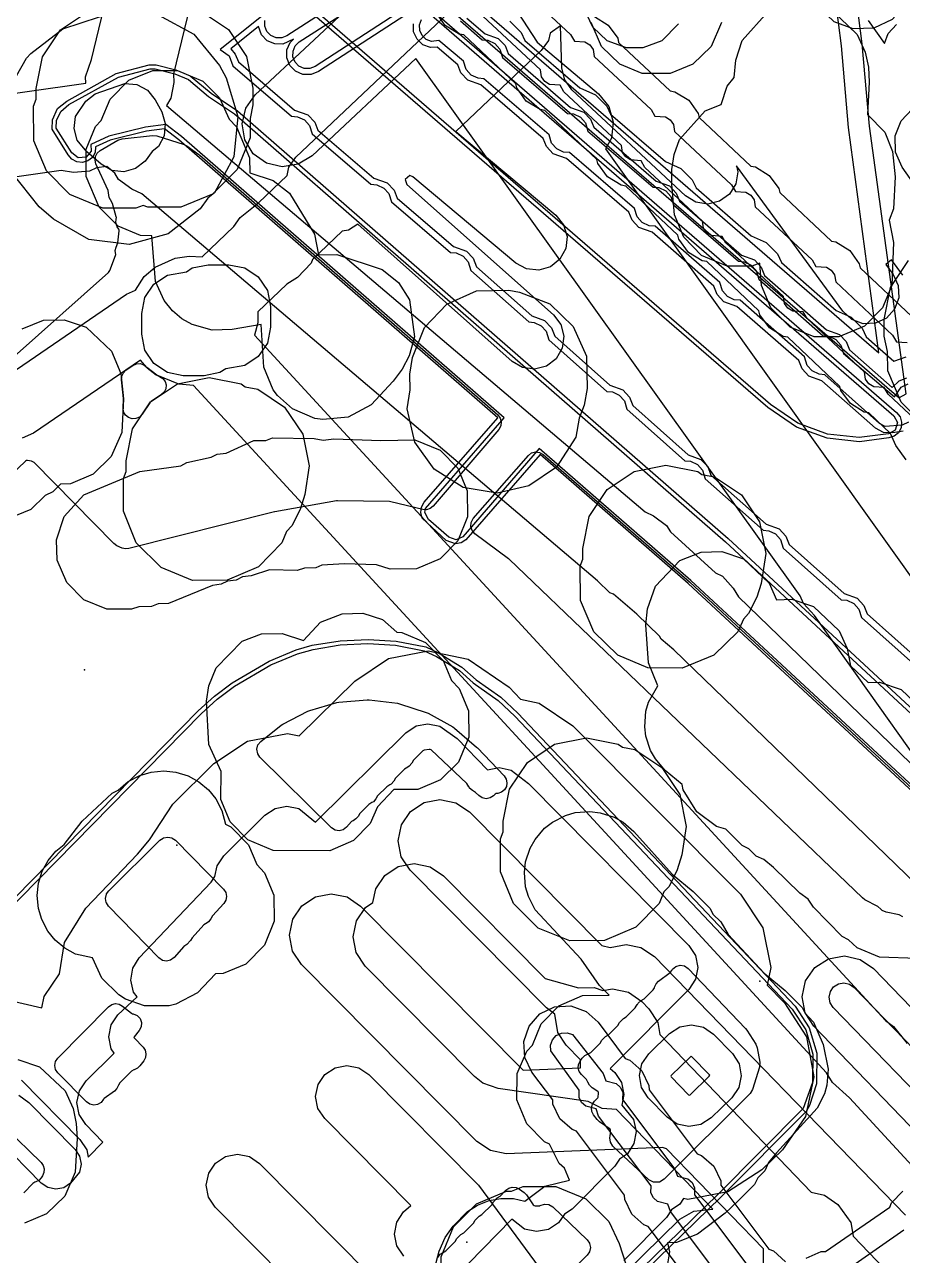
# Model space of a CAD drawing. Header units: metres. Extents: x -2677 to -840, y 169 to 1487.
# Drawn here: x -2611 to -2568.8, y 553.7 to 612.9 of the extents above; entities that cross this region are included whole.
import ezdxf

# ---------------------------------------------------------------- set-up
doc = ezdxf.new("R2010")
doc.units = ezdxf.units.M
for name, color, linetype in [('AI_GREENING_ALLOWED_ZONE', 4, 'Continuous'), ('AI_GREENING_EXCLUSIONS', 1, 'Continuous'), ('AI_GREENING_LAWN', 82, 'Continuous'), ('AI_GREENING_REJECTED', 6, 'Continuous')]:
    doc.layers.add(name, color=color, linetype=linetype)

msp = doc.modelspace()

# ---------------------------------------------------------------- linework, layer by layer
at = {"layer": 'AI_GREENING_ALLOWED_ZONE'}
msp.add_lwpolyline([(-2605.327, 594.135), (-2605.457, 594.003), (-2605.626, 593.927), (-2605.811, 593.918), (-2605.987, 593.977), (-2606.129, 594.096), (-2606.218, 594.258), (-2606.242, 594.442), (-2606.218, 594.86), (-2606.219, 594.901), (-2606.317, 595.797), (-2606.304, 595.975), (-2606.229, 596.138), (-2606.102, 596.264), (-2605.771, 596.49), (-2605.604, 596.564), (-2605.422, 596.572), (-2605.249, 596.515), (-2605.134, 596.421), (-2605.131, 596.424), (-2605.076, 596.371), (-2604.652, 596.041), (-2604.593, 596.007), (-2604.483, 595.962), (-2604.331, 595.865), (-2604.223, 595.72), (-2604.174, 595.547), (-2604.189, 595.368), (-2604.267, 595.205), (-2604.397, 595.081), (-2604.888, 594.758), (-2604.957, 594.689), (-2605.327, 594.135)], close=True, dxfattribs=at)
at = {"layer": 'AI_GREENING_EXCLUSIONS'}
for points in [[(-2601.436, 622.184), (-2601.255, 621.884), (-2569.167, 594.068), (-2568.997, 593.735), (-2569.105, 593.377), (-2569.433, 593.195), (-2570.844, 593.018), (-2572.358, 593.184), (-2573.787, 593.709), (-2575.107, 594.609), (-2602.001, 617.902), (-2602.943, 618.868), (-2603.716, 619.964), (-2604.307, 621.167), (-2604.686, 622.38), (-2604.93, 624.556), (-2604.864, 625.494), (-2603.157, 626.845), (-2602.776, 626.939), (-2602.589, 626.868), (-2600.388, 623.673), (-2600.452, 623.301), (-2601.392, 622.505), (-2601.436, 622.184)], [(-2568.264, 614.745), (-2568.605, 613.828), (-2569.252, 613.129), (-2570.134, 612.72), (-2571.12, 612.681), (-2572.037, 613.022), (-2572.736, 613.669), (-2573.145, 614.551), (-2573.184, 615.537), (-2572.843, 616.454), (-2572.196, 617.153), (-2571.314, 617.562), (-2570.328, 617.601), (-2569.411, 617.26), (-2568.712, 616.613), (-2568.303, 615.731), (-2568.264, 614.745)], [(-2605.956, 602.307), (-2607.891, 602.553), (-2609.585, 603.52), (-2610.281, 604.124), (-2611.579, 605.755), (-2612.093, 607.637), (-2611.847, 609.572), (-2610.88, 611.266), (-2610.683, 611.493), (-2609.141, 612.688), (-2606.499, 613.542), (-2604.558, 613.347), (-2602.839, 612.424), (-2601.604, 610.914), (-2601.29, 610.324), (-2600.727, 608.456), (-2600.922, 606.515), (-2601.845, 604.796), (-2602.172, 604.528), (-2602.532, 604.017), (-2604.074, 602.821), (-2605.956, 602.307)], [(-2601.964, 598.182), (-2602.927, 598.453), (-2603.414, 598.731), (-2603.866, 599.11), (-2604.269, 599.608), (-2604.68, 600.52), (-2604.861, 602.719), (-2605.401, 602.733), (-2606.484, 603.187), (-2607.391, 604.093), (-2608.02, 605.572), (-2608.02, 606.899), (-2607.567, 607.983), (-2607.295, 608.274), (-2606.866, 609.299), (-2605.96, 610.205), (-2604.807, 610.672), (-2603.619, 610.672), (-2602.409, 610.166), (-2601.598, 609.356), (-2601.143, 608.33), (-2600.793, 607.961), (-2600.163, 606.482), (-2600.149, 605.754), (-2599.024, 605.386), (-2598.245, 604.767), (-2597.04, 602.797), (-2596.843, 601.806), (-2595.962, 601.829), (-2593.773, 601.095), (-2592.994, 600.477), (-2592.46, 599.637), (-2592.223, 597.858), (-2592.478, 596.955), (-2592.821, 596.304), (-2593.252, 595.729), (-2594.304, 594.596), (-2595.413, 594.005), (-2596.632, 593.883), (-2597.012, 593.942), (-2598.095, 594.395), (-2598.816, 595.044), (-2599.017, 595.317), (-2599.47, 596.4), (-2599.608, 598.453), (-2600.994, 598.216), (-2601.964, 598.182)], [(-2606.782, 605.872), (-2607.291, 606.162), (-2607.986, 606.767), (-2608.447, 607.318), (-2608.601, 607.883), (-2608.528, 608.463), (-2608.041, 609.198), (-2607.578, 609.557), (-2606.162, 610.058), (-2605.58, 610), (-2605.064, 609.723), (-2604.694, 609.27), (-2604.38, 608.68), (-2604.211, 608.119), (-2604.269, 607.537), (-2604.546, 607.021), (-2604.838, 606.783), (-2605.174, 606.311), (-2605.637, 605.953), (-2606.202, 605.799), (-2606.782, 605.872)], [(-2600.386, 596.48), (-2601.302, 596.328), (-2601.583, 596.14), (-2602.348, 595.988), (-2603.348, 595.988), (-2604.113, 596.14), (-2604.762, 596.574), (-2605.196, 597.223), (-2605.348, 597.988), (-2605.348, 598.988), (-2605.196, 599.753), (-2604.762, 600.402), (-2604.113, 600.836), (-2603.197, 600.988), (-2602.916, 601.176), (-2602.151, 601.328), (-2601.151, 601.328), (-2600.386, 601.176), (-2599.737, 600.742), (-2599.303, 600.093), (-2599.151, 599.328), (-2599.151, 598.328), (-2599.303, 597.563), (-2599.737, 596.914), (-2600.386, 596.48)], [(-2585.714, 599.443), (-2584.587, 598.364), (-2583.958, 596.935), (-2583.925, 595.375), (-2584.065, 594.581), (-2584.308, 593.954), (-2584.469, 593.044), (-2585.398, 591.598), (-2586.719, 590.69), (-2588.247, 590.346), (-2589.886, 590.619), (-2591.277, 591.494), (-2592.208, 592.8), (-2592.584, 594.397), (-2592.439, 595.307), (-2592.455, 596.071), (-2592.316, 596.861), (-2591.75, 598.315), (-2590.671, 599.442), (-2589.242, 600.071), (-2587.682, 600.105), (-2587.169, 600.009), (-2585.714, 599.443)], [(-2600.57, 595.598), (-2600.371, 595.464), (-2599.768, 595.345), (-2598.471, 594.477), (-2597.603, 593.18), (-2597.299, 591.649), (-2597.506, 590.278), (-2597.732, 589.553), (-2598.125, 588.763), (-2598.374, 588.496), (-2598.603, 587.947), (-2599.726, 586.803), (-2601.235, 586.156), (-2602.896, 586.14), (-2604.418, 586.76), (-2605.605, 587.947), (-2606.225, 589.469), (-2606.225, 591.053), (-2606.101, 591.389), (-2606.101, 591.902), (-2605.797, 593.433), (-2604.929, 594.73), (-2603.632, 595.598), (-2602.101, 595.902), (-2600.57, 595.598)], [(-2602.013, 592.071), (-2601.719, 592.219), (-2601.291, 592.274), (-2599.948, 592.868), (-2599.381, 592.881), (-2599.056, 592.996), (-2597.045, 592.971), (-2596.612, 592.889), (-2596.113, 592.963), (-2593.85, 592.877), (-2592.203, 592.914), (-2590.996, 592.41), (-2590.148, 591.544), (-2589.695, 590.46), (-2589.681, 589.205), (-2590.148, 588.053), (-2590.996, 587.187), (-2592.135, 586.696), (-2593.391, 586.683), (-2594.061, 586.896), (-2595.598, 586.947), (-2596.688, 586.874), (-2596.977, 586.753), (-2597.521, 586.739), (-2597.868, 586.615), (-2599.196, 586.65), (-2600.087, 586.367), (-2600.503, 586.313), (-2600.809, 586.164), (-2601.225, 586.11), (-2601.531, 585.961), (-2601.947, 585.906), (-2604.055, 585.038), (-2604.556, 585.019), (-2604.878, 584.884), (-2605.488, 584.87), (-2605.836, 584.755), (-2607.024, 584.755), (-2608.123, 585.211), (-2608.954, 586.043), (-2609.408, 587.126), (-2609.448, 588.098), (-2609.081, 589.223), (-2608.123, 590.26), (-2605.437, 591.381), (-2603.457, 591.664), (-2603.171, 591.81), (-2602.013, 592.071)], [(-2577.801, 591.129), (-2576.504, 590.261), (-2575.636, 588.964), (-2575.332, 587.433), (-2575.553, 585.992), (-2575.765, 585.337), (-2576.158, 584.547), (-2576.407, 584.28), (-2576.679, 583.667), (-2577.823, 582.544), (-2579.345, 581.924), (-2581.006, 581.94), (-2582.451, 582.544), (-2583.595, 583.667), (-2584.242, 585.176), (-2584.258, 586.837), (-2584.134, 587.173), (-2584.134, 587.686), (-2583.83, 589.217), (-2582.962, 590.514), (-2581.665, 591.382), (-2580.134, 591.686), (-2578.603, 591.382), (-2578.404, 591.248), (-2577.801, 591.129)], [(-2599.58, 583.571), (-2598.586, 583.598), (-2597.568, 583.262), (-2596.739, 584.136), (-2595.709, 584.543), (-2594.715, 584.57), (-2593.766, 584.27), (-2593.074, 583.658), (-2592.833, 583.644), (-2591.692, 583.153), (-2590.843, 582.285), (-2590.446, 581.335), (-2590.076, 580.947), (-2589.623, 579.864), (-2589.609, 578.606), (-2590.115, 577.395), (-2590.982, 576.547), (-2592.066, 576.093), (-2593.215, 576.079), (-2593.999, 575.251), (-2594.351, 574.445), (-2595.161, 573.635), (-2596.302, 573.143), (-2599.027, 573.151), (-2600.238, 573.657), (-2601.087, 574.524), (-2601.54, 575.608), (-2601.532, 576.954), (-2602.111, 578.251), (-2602.226, 580.34), (-2602.11, 581.067), (-2601.771, 581.942), (-2600.511, 583.221), (-2599.58, 583.571)], [(-2582.427, 578.26), (-2582.228, 578.126), (-2581.625, 578.007), (-2580.328, 577.139), (-2579.46, 575.842), (-2579.156, 574.311), (-2579.363, 572.94), (-2579.589, 572.215), (-2579.982, 571.425), (-2580.231, 571.158), (-2580.46, 570.609), (-2581.583, 569.465), (-2583.092, 568.818), (-2584.753, 568.802), (-2586.275, 569.422), (-2587.462, 570.609), (-2588.082, 572.131), (-2588.082, 573.715), (-2587.958, 574.051), (-2587.958, 574.564), (-2587.654, 576.095), (-2586.786, 577.392), (-2585.489, 578.26), (-2583.958, 578.564), (-2582.427, 578.26)], [(-2605.438, 576.761), (-2604.898, 576.922), (-2604.278, 576.981), (-2603.71, 576.922), (-2603.115, 576.739), (-2602.599, 576.457), (-2602.135, 576.071), (-2601.78, 575.634), (-2601.485, 575.079), (-2601.323, 574.418), (-2601.053, 574.291), (-2600.204, 573.423), (-2599.807, 572.473), (-2599.437, 572.085), (-2598.984, 571.002), (-2598.97, 569.744), (-2599.437, 568.591), (-2600.343, 567.685), (-2601.427, 567.231), (-2601.802, 567.217), (-2602.655, 566.304), (-2603.699, 565.765), (-2604.028, 565.685), (-2605.216, 565.685), (-2606.119, 566.001), (-2606.447, 566.2), (-2607.258, 567.01), (-2607.713, 567.983), (-2608.528, 568.168), (-2609.041, 568.448), (-2609.504, 568.832), (-2609.86, 569.271), (-2610.154, 569.824), (-2610.313, 570.354), (-2610.375, 570.992), (-2610.313, 571.573), (-2610.131, 572.158), (-2609.852, 572.669), (-2609.472, 573.125), (-2609.08, 573.44), (-2608.217, 574.569), (-2606.771, 575.911), (-2606.478, 576.048), (-2605.997, 576.466), (-2605.438, 576.761)], [(-2578.323, 564.645), (-2577.841, 564.313), (-2576.935, 563.382), (-2576.617, 562.89), (-2576.51, 562.315), (-2576.633, 561.742), (-2576.964, 561.26), (-2577.959, 560.293), (-2578.45, 559.975), (-2579.025, 559.869), (-2579.598, 559.991), (-2580.08, 560.323), (-2580.986, 561.255), (-2581.305, 561.746), (-2581.411, 562.321), (-2581.289, 562.894), (-2580.957, 563.376), (-2579.962, 564.343), (-2579.471, 564.661), (-2578.896, 564.767), (-2578.323, 564.645)], [(-2587.559, 556.757), (-2586.991, 556.993), (-2585.43, 556.994), (-2583.988, 556.398), (-2582.883, 555.296), (-2582.382, 554.245), (-2582.037, 553.209), (-2582.001, 551.977), (-2581.907, 551.494), (-2582.203, 549.919), (-2583.096, 548.542), (-2584.468, 547.605), (-2586.078, 547.273), (-2587.653, 547.569), (-2589.03, 548.462), (-2589.967, 549.834), (-2590.052, 550.182), (-2590.337, 550.608), (-2590.936, 552.05), (-2590.938, 553.61), (-2590.342, 555.053), (-2589.24, 556.158), (-2587.798, 556.756), (-2587.559, 556.757)]]:
    msp.add_lwpolyline(points, close=True, dxfattribs=at)
for points in [[(-2630.73, 606.841), (-2608.037, 610.069), (-2608.052, 610.369), (-2607.764, 611.199), (-2604.181, 626.004)], [(-2630.73, 606.841), (-2608.037, 610.069), (-2608.052, 610.369), (-2607.764, 611.199), (-2604.181, 626.004)], [(-2600.18, 625.533), (-2603.812, 610.523), (-2603.805, 610.106), (-2603.946, 609.338), (-2604.155, 608.986), (-2581.138, 589.436), (-2580.735, 589.248), (-2580.106, 588.786), (-2579.917, 588.474), (-2577.744, 586.51), (-2577.416, 586.355), (-2576.893, 585.777), (-2576.643, 585.359), (-2553.766, 563.228)], [(-2600.18, 625.533), (-2603.812, 610.523), (-2603.805, 610.106), (-2603.946, 609.338), (-2604.155, 608.986), (-2581.138, 589.436), (-2580.735, 589.248), (-2580.106, 588.786), (-2579.917, 588.474), (-2577.744, 586.51), (-2577.416, 586.355), (-2576.893, 585.777), (-2576.643, 585.359), (-2553.766, 563.228)], [(-2599.007, 622.319), (-2569.888, 597.1), (-2571.345, 607.941), (-2571.682, 611.857), (-2572.114, 615.238)], [(-2601.115, 622.028), (-2569.036, 594.22), (-2568.872, 594.009), (-2568.797, 593.753), (-2568.825, 593.487), (-2568.95, 593.251), (-2569.154, 593.079), (-2569.408, 592.996), (-2570.819, 592.819), (-2572.382, 592.986), (-2573.858, 593.522), (-2575.238, 594.457), (-2602.143, 617.762)], [(-2599.905, 621.773), (-2568.918, 594.936), (-2568.901, 594.943), (-2568.583, 595.121), (-2570.345, 608.002), (-2570.686, 611.962), (-2571.121, 615.351)], [(-2596.458, 615.793), (-2601.571, 611.688), (-2601.146, 611.38), (-2600.967, 610.905), (-2598.135, 608.474), (-2597.851, 608.454), (-2597.519, 608.295), (-2597.276, 608.027), (-2597.151, 607.631), (-2594.318, 605.2), (-2594.035, 605.18), (-2593.702, 605.021), (-2593.46, 604.752), (-2593.334, 604.357), (-2590.498, 601.92), (-2590.223, 601.9), (-2589.891, 601.741), (-2589.648, 601.472), (-2589.523, 601.061), (-2586.732, 598.579), (-2586.465, 598.559), (-2586.133, 598.4), (-2585.89, 598.131), (-2585.765, 597.72), (-2582.973, 595.238), (-2582.707, 595.219), (-2582.374, 595.059), (-2582.132, 594.791), (-2582.006, 594.38), (-2579.215, 591.898), (-2578.948, 591.878), (-2578.616, 591.719), (-2578.373, 591.45), (-2578.248, 591.039), (-2575.457, 588.557), (-2575.19, 588.537), (-2574.858, 588.378), (-2574.615, 588.109), (-2574.489, 587.698), (-2571.698, 585.216), (-2571.431, 585.197), (-2571.099, 585.037), (-2570.856, 584.769), (-2570.731, 584.357), (-2567.94, 581.876)], [(-2593.963, 615.193), (-2598.358, 612.342), (-2598.612, 612.241), (-2598.885, 612.245), (-2599.136, 612.353), (-2599.326, 612.548), (-2599.427, 612.802), (-2599.423, 613.075)], [(-2588.627, 615.598), (-2586.326, 612.033), (-2583.371, 609.556), (-2582.882, 608.947), (-2582.664, 608.198), (-2582.748, 607.422), (-2583.034, 606.901), (-2559.346, 573.692), (-2559.196, 573.8), (-2558.437, 573.98), (-2557.667, 573.856), (-2557.002, 573.447), (-2551.271, 568.123), (-2550.882, 567.625), (-2548.797, 563.852), (-2545.789, 566.67), (-2545.175, 567.063), (-2544.356, 567.209), (-2543.644, 567.053), (-2543.094, 566.68), (-2535.086, 574.766), (-2534.967, 575.376), (-2534.537, 576.027)], [(-2612.247, 595.701), (-2606.073, 599.917), (-2605.645, 600.11), (-2605.22, 600.758), (-2604.695, 601.209), (-2603.743, 601.645), (-2603.06, 601.749), (-2602.445, 601.708), (-2600.917, 603.169), (-2600.618, 603.598), (-2599.73, 604.312), (-2598.355, 605.63), (-2598.265, 606.027), (-2597.927, 606.505), (-2589.153, 614.833)], [(-2587.458, 614.967), (-2584.719, 612.41), (-2584.536, 612.091), (-2584.028, 612.055), (-2583.796, 611.911), (-2583.636, 611.689), (-2583.585, 611.352), (-2580.846, 608.794), (-2580.663, 608.475), (-2580.155, 608.439), (-2579.923, 608.296), (-2579.763, 608.074), (-2579.712, 607.737), (-2576.973, 605.179), (-2576.79, 604.86), (-2576.282, 604.824), (-2576.05, 604.68), (-2575.89, 604.458), (-2575.84, 604.121), (-2573.1, 601.564), (-2572.917, 601.244), (-2572.409, 601.209), (-2572.177, 601.065), (-2572.017, 600.843), (-2571.967, 600.506), (-2569.227, 597.948), (-2569.044, 597.629), (-2568.536, 597.593)], [(-2557.758, 563.028), (-2572.994, 584.455), (-2573.522, 585.042), (-2573.683, 585.401), (-2592.155, 611.251), (-2597.155, 606.575), (-2597.818, 606.164), (-2598.588, 606.037), (-2599.348, 606.215), (-2599.982, 606.67), (-2600.393, 607.333), (-2600.52, 608.103), (-2600.342, 608.863), (-2599.887, 609.497), (-2594.657, 614.388)], [(-2592.803, 613.598), (-2597.003, 610.874), (-2597.257, 610.773), (-2597.53, 610.776), (-2597.781, 610.884), (-2597.971, 611.08), (-2598.072, 611.334), (-2598.068, 611.607), (-2597.96, 611.858), (-2597.765, 612.048), (-2593.914, 614.546)], [(-2602.474, 613.52), (-2601.176, 612.653), (-2600.309, 611.355), (-2600.005, 609.825), (-2600.005, 609.019), (-2600.136, 608.36), (-2600.136, 607.435), (-2600.756, 605.913), (-2601.943, 604.726), (-2603.465, 604.106), (-2605.048, 604.106), (-2605.269, 604.181), (-2605.632, 604.046), (-2607.216, 604.046), (-2608.802, 604.709), (-2609.925, 605.853), (-2610.529, 607.298), (-2610.545, 608.959), (-2610.421, 609.295), (-2610.421, 609.808), (-2610.117, 611.339), (-2609.249, 612.636), (-2607.952, 613.504)], [(-2568.583, 591.938), (-2569.073, 592.632), (-2569.329, 593.213), (-2570.372, 594.203), (-2570.594, 594.239), (-2571.258, 594.65), (-2571.713, 595.284), (-2571.76, 595.481), (-2574.269, 597.841), (-2574.492, 597.877), (-2575.155, 598.288), (-2575.611, 598.922), (-2575.657, 599.119), (-2578.167, 601.479), (-2578.389, 601.515), (-2579.052, 601.926), (-2579.508, 602.56), (-2579.554, 602.757), (-2582.064, 605.117), (-2582.286, 605.153), (-2582.95, 605.564), (-2583.405, 606.198), (-2583.452, 606.396), (-2585.961, 608.755), (-2586.184, 608.792), (-2586.847, 609.203), (-2587.303, 609.836), (-2587.349, 610.034), (-2589.859, 612.393), (-2590.081, 612.43), (-2590.744, 612.841), (-2591.2, 613.474)], [(-2579.521, 612.916), (-2580.327, 612.11), (-2581.244, 611.769), (-2582.036, 611.769), (-2582.953, 612.11), (-2583.652, 612.757), (-2584.061, 613.639)], [(-2572.154, 613.573), (-2570.93, 612.415), (-2570.545, 611.559), (-2570.39, 610.839), (-2570.351, 610.122), (-2570.431, 608.564), (-2569.6, 607.712), (-2569.239, 606.783), (-2569.106, 605.566), (-2569.183, 604.021), (-2569.397, 603.468), (-2569.185, 602.409), (-2569.267, 600.336), (-2569.72, 599.253), (-2570.576, 598.376), (-2571.808, 597.861), (-2572.995, 597.861), (-2574.16, 598.331), (-2575.082, 599.253), (-2575.535, 600.336), (-2575.619, 601.404), (-2575.995, 601.264), (-2577.183, 601.264), (-2578.415, 601.779), (-2579.27, 602.656), (-2579.723, 603.739), (-2579.856, 605.193), (-2579.855, 605.911), (-2579.739, 606.637), (-2579.477, 607.362), (-2578.239, 608.734), (-2577.477, 609.041), (-2577.181, 609.922), (-2576.856, 610.333), (-2576.777, 611.172), (-2576.777, 611.172), (-2576.467, 612.118), (-2575.228, 613.491)], [(-2592.64, 613.346), (-2596.84, 610.622), (-2597.202, 610.478), (-2597.592, 610.483), (-2597.951, 610.637), (-2598.223, 610.917), (-2598.367, 611.279), (-2598.362, 611.67), (-2598.208, 612.028), (-2598.041, 612.19), (-2598.557, 611.946), (-2598.947, 611.951), (-2599.306, 612.106), (-2599.578, 612.385), (-2599.722, 612.788), (-2601.062, 611.712), (-2600.844, 611.469), (-2600.688, 611.086), (-2597.992, 608.768), (-2597.351, 608.544), (-2597.027, 608.194), (-2596.872, 607.812), (-2594.175, 605.494), (-2593.535, 605.27), (-2593.211, 604.92), (-2593.056, 604.537), (-2590.355, 602.214), (-2589.723, 601.989), (-2589.4, 601.64), (-2589.24, 601.236), (-2586.585, 598.873), (-2585.965, 598.649), (-2585.641, 598.299), (-2585.482, 597.895), (-2582.827, 595.532), (-2582.207, 595.308), (-2581.883, 594.958), (-2581.723, 594.555), (-2579.069, 592.192), (-2578.448, 591.967), (-2578.124, 591.618), (-2577.965, 591.214), (-2575.31, 588.851), (-2574.69, 588.627), (-2574.366, 588.277), (-2574.206, 587.873), (-2571.552, 585.51), (-2570.931, 585.286), (-2570.608, 584.936), (-2570.448, 584.533), (-2567.793, 582.17)], [(-2568.731, 600.832), (-2569.281, 601.575), (-2569.555, 601.343), (-2569.204, 600.862), (-2568.957, 600.332), (-2568.932, 599.747), (-2569.133, 599.197), (-2569.53, 598.766), (-2570.06, 598.52), (-2570.645, 598.495), (-2571.195, 598.696), (-2571.626, 599.092), (-2576.745, 606.096), (-2576.675, 605.801), (-2576.77, 605.224), (-2577.078, 604.726), (-2577.553, 604.384), (-2578.123, 604.25), (-2578.7, 604.345), (-2579.198, 604.653), (-2584.662, 609.752), (-2585, 610.224), (-2585.134, 610.794), (-2585.198, 612.83), (-2585.707, 612.472), (-2585.787, 612.12), (-2586.125, 611.642), (-2590.236, 607.74), (-2585.421, 603.709), (-2585.055, 603.253), (-2584.89, 602.691), (-2584.953, 602.109), (-2585.234, 601.596), (-2585.69, 601.229), (-2586.252, 601.064), (-2586.834, 601.128), (-2587.347, 601.408), (-2592.313, 605.566), (-2592.456, 605.617), (-2592.672, 605.427), (-2592.589, 605.194), (-2585.537, 598.924), (-2585.184, 598.457), (-2585.036, 597.891), (-2585.116, 597.311), (-2585.412, 596.806), (-2585.879, 596.453), (-2586.446, 596.306), (-2587.025, 596.386), (-2587.53, 596.682), (-2594.952, 603.281), (-2595.394, 603.002), (-2595.704, 602.949), (-2597.127, 601.584), (-2597.193, 601.414), (-2597.856, 600.717), (-2598.362, 600.4), (-2599.761, 599.059), (-2599.761, 598.531), (-2599.915, 597.94), (-2569.575, 564.976), (-2569.185, 564.692), (-2568.535, 563.861)], [(-2568.722, 593.323), (-2569.224, 593.239), (-2569.663, 593.263), (-2570.05, 593.473), (-2572.633, 595.747), (-2573.261, 595.971), (-2573.584, 596.321), (-2573.743, 596.717), (-2576.715, 599.33), (-2577.342, 599.554), (-2577.666, 599.904), (-2577.824, 600.3), (-2579.51, 601.778), (-2580.8, 602.896), (-2581.438, 603.12), (-2581.762, 603.469), (-2581.918, 603.855), (-2584.915, 606.44), (-2585.553, 606.665), (-2585.877, 607.014), (-2586.033, 607.399), (-2589.029, 609.985), (-2589.668, 610.21), (-2589.991, 610.559), (-2590.147, 610.944), (-2591.134, 611.793), (-2591.451, 611.781), (-2591.817, 611.917), (-2592.103, 612.182), (-2592.266, 612.537), (-2592.28, 612.927)], [(-2568.467, 593.762), (-2568.772, 593.619), (-2569.581, 593.552), (-2569.852, 593.699), (-2572.488, 596.041), (-2572.761, 596.06), (-2573.093, 596.22), (-2573.336, 596.488), (-2573.461, 596.894), (-2576.569, 599.624), (-2576.842, 599.643), (-2577.174, 599.803), (-2577.417, 600.071), (-2577.543, 600.477), (-2580.657, 603.19), (-2580.939, 603.209), (-2581.271, 603.369), (-2581.513, 603.637), (-2581.639, 604.035), (-2584.771, 606.734), (-2585.053, 606.754), (-2585.385, 606.913), (-2585.628, 607.182), (-2585.753, 607.58), (-2588.886, 610.279), (-2589.168, 610.299), (-2589.5, 610.458), (-2589.742, 610.727), (-2589.868, 611.124), (-2591.056, 612.122), (-2591.404, 612.077), (-2591.66, 612.172), (-2591.86, 612.358), (-2591.974, 612.606), (-2591.984, 612.879), (-2591.889, 613.135)], [(-2590.006, 613.065), (-2588.978, 612.152), (-2588.696, 612.132), (-2588.364, 611.973), (-2588.121, 611.704), (-2587.996, 611.307), (-2584.863, 608.607), (-2584.581, 608.587), (-2584.249, 608.428), (-2584.006, 608.159), (-2583.881, 607.762), (-2580.749, 605.062), (-2580.467, 605.042), (-2580.135, 604.883), (-2579.892, 604.614), (-2579.767, 604.217), (-2576.643, 601.496), (-2576.371, 601.476), (-2576.038, 601.317), (-2575.796, 601.049), (-2575.67, 600.643), (-2572.562, 597.913), (-2572.289, 597.893), (-2571.957, 597.734), (-2571.714, 597.466), (-2571.589, 597.06), (-2569.142, 594.976), (-2568.818, 595.439), (-2568.486, 595.599)], [(-2589.703, 613.2), (-2588.834, 612.446), (-2588.196, 612.221), (-2587.872, 611.872), (-2587.716, 611.487), (-2584.719, 608.901), (-2584.081, 608.677), (-2583.758, 608.327), (-2583.602, 607.942), (-2580.605, 605.356), (-2579.967, 605.132), (-2579.643, 604.782), (-2579.487, 604.397), (-2576.498, 601.79), (-2575.871, 601.566), (-2575.547, 601.216), (-2575.389, 600.82), (-2572.416, 598.207), (-2571.789, 597.983), (-2571.465, 597.633), (-2571.307, 597.237), (-2569.245, 595.429), (-2568.906, 595.742), (-2568.545, 595.893)], [(-2568.155, 593.894), (-2569.448, 595.102), (-2569.63, 595.421), (-2570.139, 595.457), (-2570.371, 595.6), (-2570.53, 595.822), (-2570.581, 596.159), (-2573.345, 598.74), (-2573.528, 599.059), (-2574.036, 599.095), (-2574.268, 599.239), (-2574.428, 599.46), (-2574.478, 599.797), (-2577.243, 602.378), (-2577.425, 602.697), (-2577.933, 602.733), (-2578.165, 602.877), (-2578.325, 603.098), (-2578.376, 603.435), (-2581.14, 606.016), (-2581.322, 606.335), (-2581.831, 606.371), (-2582.063, 606.515), (-2582.222, 606.736), (-2582.273, 607.074), (-2585.037, 609.654), (-2585.22, 609.973), (-2585.728, 610.009), (-2585.96, 610.153), (-2586.12, 610.375), (-2586.17, 610.712), (-2588.935, 613.292)], [(-2587.637, 613.051), (-2587.097, 612.51), (-2586.911, 612.114), (-2584.269, 609.839), (-2583.522, 609.506), (-2582.982, 608.965), (-2582.796, 608.569), (-2580.155, 606.294), (-2579.408, 605.961), (-2578.868, 605.421), (-2578.681, 605.024), (-2576.031, 602.716), (-2575.312, 602.395), (-2574.771, 601.855), (-2574.578, 601.44), (-2571.95, 599.134), (-2571.23, 598.812), (-2570.69, 598.272), (-2570.496, 597.857), (-2569.171, 596.694), (-2568.583, 596.893)], [(-2577.463, 612.983), (-2577.961, 611.833), (-2578.838, 610.978), (-2579.922, 610.525), (-2581.273, 610.525), (-2582.356, 610.978), (-2583.233, 611.833), (-2583.731, 612.983)], [(-2583.572, 613.272), (-2582.909, 612.861), (-2582.453, 612.228), (-2582.407, 612.03), (-2579.921, 609.693), (-2579.699, 609.657), (-2579.036, 609.246), (-2578.58, 608.612), (-2578.534, 608.415), (-2576.048, 606.078), (-2575.826, 606.041), (-2575.163, 605.63), (-2574.707, 604.997), (-2574.661, 604.799), (-2572.175, 602.462), (-2571.953, 602.426), (-2571.29, 602.015), (-2570.834, 601.382), (-2570.788, 601.184), (-2568.303, 598.847)], [(-2570.404, 613.081), (-2569.627, 611.976), (-2569.44, 612.46), (-2569.036, 612.884)], [(-2565.559, 573.471), (-2579.063, 585.991), (-2586.186, 592.199), (-2589.755, 588.103), (-2589.755, 588.103), (-2589.982, 587.952), (-2590.25, 587.898), (-2590.71, 588.071), (-2591.857, 589.141), (-2591.928, 589.405), (-2591.893, 589.676), (-2591.757, 589.912), (-2588.217, 593.969), (-2603.557, 607.345), (-2604.243, 607.862), (-2605.123, 607.751), (-2606.864, 607.329), (-2607.561, 607.009), (-2607.589, 606.738), (-2607.718, 606.498), (-2607.93, 606.326), (-2608.192, 606.248), (-2608.464, 606.275), (-2608.704, 606.405), (-2608.876, 606.617), (-2609.648, 607.85), (-2609.64, 608.3), (-2609.393, 608.841), (-2608.951, 609.206), (-2606.568, 610.535), (-2604.99, 610.949), (-2604.656, 610.949), (-2603.697, 610.712), (-2603.01, 610.426), (-2602.013, 609.591), (-2600.746, 608.741), (-2577.131, 588.154), (-2563.831, 575.823)], [(-2565.37, 573.568), (-2578.929, 586.139), (-2586.222, 592.496), (-2589.896, 588.245), (-2590.216, 588.099), (-2590.216, 588.099), (-2590.578, 588.221), (-2591.558, 589.076), (-2591.729, 589.418), (-2591.704, 589.612), (-2587.918, 593.974), (-2603.43, 607.5), (-2604.188, 608.07), (-2605.157, 607.948), (-2606.933, 607.517), (-2607.798, 607.12), (-2607.78, 606.797), (-2608.024, 606.503), (-2608.405, 606.467), (-2608.7, 606.711), (-2609.454, 607.9), (-2609.442, 608.274), (-2609.244, 608.708), (-2608.848, 609.034), (-2606.468, 610.362), (-2604.943, 610.755), (-2604.704, 610.755), (-2603.745, 610.517), (-2603.089, 610.242), (-2602.135, 609.429), (-2600.878, 608.59), (-2577.263, 588.004), (-2563.967, 575.677)], [(-2565.163, 600.905), (-2568.768, 606.032), (-2569.084, 606.746), (-2569.102, 607.526), (-2568.821, 608.254), (-2568.282, 608.818)], [(-2556.447, 560.256), (-2579.748, 582.798), (-2580.361, 583.313), (-2580.44, 583.467), (-2581.524, 584.515), (-2582.654, 585.476), (-2582.829, 585.544), (-2583.424, 586.13), (-2605.334, 604.739), (-2605.826, 604.964), (-2606.455, 605.426), (-2606.644, 605.738), (-2607.03, 606.063), (-2607.528, 605.994), (-2607.852, 605.831), (-2608.63, 605.773), (-2609.219, 605.86), (-2631.24, 602.728)], [(-2556.447, 560.256), (-2579.748, 582.798), (-2580.361, 583.313), (-2580.44, 583.467), (-2581.524, 584.515), (-2582.654, 585.476), (-2582.829, 585.544), (-2583.424, 586.13), (-2605.334, 604.739), (-2605.826, 604.964), (-2606.455, 605.426), (-2606.644, 605.738), (-2607.03, 606.063), (-2607.528, 605.994), (-2607.852, 605.831), (-2608.63, 605.773), (-2609.219, 605.86), (-2631.24, 602.728)], [(-2567.675, 593.6), (-2568.819, 594.723), (-2569.466, 596.232), (-2569.482, 597.152), (-2569.631, 597.902), (-2569.631, 598.704), (-2569.327, 600.235), (-2568.459, 601.532)], [(-2611.096, 598.25), (-2610.066, 598.657), (-2609.072, 598.684), (-2608.02, 598.331), (-2606.796, 597.173), (-2606.35, 596.097), (-2606.217, 594.881), (-2606.31, 593.254), (-2606.809, 592.104), (-2607.686, 591.249), (-2608.769, 590.795), (-2609.249, 590.779), (-2609.628, 590.401), (-2609.993, 590.231), (-2610.681, 589.564), (-2611.732, 589.125)], [(-2555.639, 514.931), (-2542.088, 527.18), (-2542.139, 527.45), (-2542.02, 528.023), (-2541.405, 528.789), (-2571.302, 561.257), (-2572.121, 561.989), (-2572.405, 562.455), (-2602.856, 595.523), (-2603.553, 595.583), (-2604.625, 596.02), (-2605.096, 596.386), (-2605.399, 596.744), (-2610.556, 593.223), (-2611.094, 592.994)], [(-2568.049, 567.95), (-2569.852, 568.017), (-2570.935, 568.47), (-2571.343, 568.86), (-2571.654, 569.01), (-2573.027, 570.422), (-2573.293, 570.814), (-2573.688, 571.105), (-2574.957, 572.329), (-2575.423, 572.714), (-2575.796, 572.885), (-2576.148, 573.237), (-2576.459, 573.387), (-2577.256, 574.184), (-2577.695, 574.304), (-2578.652, 575.006), (-2579.306, 576.065), (-2579.359, 576.32), (-2580.163, 577.003), (-2580.641, 577.557), (-2580.869, 577.962), (-2581.098, 578.656), (-2581.153, 579.107), (-2581.094, 579.859), (-2580.976, 580.282), (-2580.522, 581.066), (-2580.972, 582.183), (-2580.972, 582.183), (-2581.1, 584.002), (-2581.02, 584.777), (-2580.631, 585.875), (-2579.471, 587.097), (-2578.441, 587.504), (-2577.447, 587.531), (-2576.397, 587.179), (-2575.173, 586.02), (-2574.809, 585.215), (-2574.081, 585.235), (-2573.031, 584.883), (-2571.807, 583.724), (-2571.421, 582.868), (-2571.254, 582.03), (-2570.408, 581.229), (-2569.865, 581.244), (-2568.815, 580.892), (-2567.591, 579.733)], [(-2613.829, 568.473), (-2602.623, 579.869), (-2601.853, 580.576), (-2600.997, 581.22), (-2599.215, 582.264), (-2597.92, 582.807), (-2597.14, 583.026), (-2595.804, 583.243), (-2594.455, 583.308), (-2593.108, 583.219), (-2591.684, 582.942), (-2591.065, 582.655), (-2589.953, 581.972), (-2589.264, 581.363), (-2588.073, 580.525), (-2587.257, 579.759), (-2573.911, 565.662), (-2573.24, 564.625), (-2572.867, 563.402), (-2572.889, 561.925), (-2573.219, 560.876), (-2573.391, 560.592), (-2577.499, 556.466), (-2590.118, 544.179)], [(-2613.828, 568.189), (-2602.481, 579.729), (-2601.718, 580.429), (-2600.877, 581.06), (-2599.13, 582.083), (-2597.85, 582.619), (-2597.107, 582.828), (-2595.793, 583.044), (-2594.468, 583.108), (-2593.143, 583.022), (-2591.768, 582.76), (-2591.163, 582.481), (-2590.065, 581.806), (-2589.404, 581.212), (-2588.195, 580.366), (-2587.403, 579.621), (-2574.056, 565.524), (-2573.409, 564.518), (-2573.059, 563.348), (-2573.079, 561.985), (-2573.533, 560.733), (-2577.638, 556.609), (-2590.404, 544.18)], [(-2612.162, 566.044), (-2610.152, 565.583), (-2610.042, 566.121), (-2609.302, 567.218), (-2609.057, 568.718), (-2608.03, 570.377), (-2605.541, 572.972), (-2604.97, 573.657), (-2603.857, 575.38), (-2601.884, 577.334), (-2600.257, 578.41), (-2598.341, 578.782), (-2597.769, 578.665), (-2595.103, 581.305), (-2593.476, 582.382), (-2591.561, 582.753), (-2589.649, 582.363), (-2587.68, 581.01), (-2587.13, 580.432), (-2586.226, 580.247), (-2584.61, 579.156), (-2576.54, 571.046), (-2575.467, 569.426), (-2575.092, 567.521), (-2575.26, 566.679), (-2574.426, 565.822), (-2573.365, 564.185), (-2573.011, 562.266), (-2573.418, 560.358), (-2574.524, 558.751), (-2575.519, 557.784), (-2577.156, 556.723), (-2579.074, 556.369), (-2579.286, 556.414), (-2579.459, 556.143), (-2579.86, 555.861), (-2580.104, 555.494), (-2582.154, 553.434)], [(-2611.129, 562.098), (-2608.315, 559.245), (-2607.993, 558.756), (-2607.924, 558.395), (-2607.216, 559.121), (-2608.034, 559.963), (-2608.352, 560.451), (-2608.459, 561.023), (-2608.341, 561.594), (-2608.014, 562.076), (-2606.675, 563.398), (-2606.821, 563.618), (-2606.932, 564.192), (-2606.815, 564.766), (-2606.488, 565.251), (-2605.571, 566.11), (-2605.739, 566.344), (-2605.873, 566.914), (-2605.779, 567.492), (-2605.471, 567.989), (-2602.001, 571.636), (-2601.825, 571.897), (-2601.721, 572.409), (-2601.394, 572.894), (-2599.421, 574.848), (-2598.933, 575.17), (-2598.358, 575.282), (-2597.785, 575.165), (-2596.983, 574.518), (-2592.64, 578.819), (-2592.152, 579.142), (-2591.577, 579.253), (-2591.004, 579.136), (-2590.167, 578.547), (-2588.712, 577.029), (-2588.155, 577.137), (-2587.581, 577.02), (-2586.744, 576.375), (-2579.026, 568.583), (-2578.705, 568.097), (-2578.592, 567.525), (-2578.706, 566.954), (-2579.029, 566.469), (-2582.816, 562.666), (-2582.594, 562.475), (-2582.268, 561.989), (-2582.152, 561.416), (-2582.255, 560.895), (-2581.698, 560.204), (-2581.571, 559.633), (-2581.673, 559.056), (-2581.987, 558.563), (-2582.36, 558.302), (-2582.584, 557.963), (-2584.635, 555.904), (-2585.01, 555.653), (-2585.293, 555.242), (-2585.785, 554.925), (-2586.361, 554.819), (-2586.933, 554.942), (-2587.549, 555.414), (-2589.623, 553.29)], [(-2575.44, 553.099), (-2575.44, 553.982), (-2580.102, 558.802), (-2580.296, 558.858), (-2587.813, 558.557), (-2588.577, 558.713), (-2589.224, 559.15), (-2597.658, 567.664), (-2598.088, 568.315), (-2598.237, 569.081), (-2598.081, 569.846), (-2597.644, 570.493), (-2596.993, 570.923), (-2596.227, 571.072), (-2595.463, 570.916), (-2594.816, 570.479), (-2587.003, 562.591), (-2584.244, 562.702), (-2584.244, 563.086), (-2584.927, 563.792), (-2585.328, 564.397), (-2585.476, 565.273), (-2585.871, 565.584), (-2592.429, 572.198), (-2592.86, 572.849), (-2593.008, 573.615), (-2592.853, 574.379), (-2592.417, 575.026), (-2591.766, 575.457), (-2591, 575.606), (-2590.235, 575.451), (-2589.588, 575.014), (-2583.213, 568.584), (-2582.821, 568.48), (-2582.05, 568.622), (-2581.335, 568.478), (-2580.682, 568.052), (-2568.617, 555.615)], [(-2591.251, 553.093), (-2591.039, 553.883), (-2590.743, 554.526), (-2590.36, 555.073), (-2589.674, 555.787), (-2589.674, 555.787), (-2589.194, 556.094), (-2588.629, 556.316), (-2588.069, 556.416), (-2587.462, 556.404), (-2586.92, 556.284), (-2585.952, 557), (-2584.778, 557.297), (-2585.014, 557.872), (-2585.262, 558.101), (-2585.736, 559.02), (-2585.98, 559.137), (-2586.829, 560.005), (-2587.297, 561.158), (-2587.283, 562.416), (-2586.829, 563.499), (-2586.557, 563.79), (-2586.128, 564.815), (-2585.279, 565.683), (-2584.139, 566.175), (-2582.859, 566.184), (-2583.333, 566.658), (-2584.205, 567.918), (-2586.425, 570.3), (-2586.75, 570.934), (-2586.882, 571.399), (-2586.939, 572.1), (-2586.879, 572.602), (-2586.665, 573.258), (-2586.425, 573.685), (-2585.971, 574.219), (-2585.594, 574.517), (-2584.961, 574.841), (-2584.495, 574.973), (-2583.787, 575.03), (-2583.292, 574.97), (-2582.629, 574.753), (-2582.196, 574.508), (-2581.68, 574.067), (-2579.835, 572.011), (-2578.815, 571.176), (-2578.004, 570.366), (-2577.871, 570.096), (-2577.489, 569.715), (-2577.132, 569.106), (-2575.411, 567.248), (-2574.391, 566.414), (-2573.581, 565.603), (-2573.448, 565.334), (-2573.028, 564.896), (-2572.575, 563.813), (-2572.332, 562.627), (-2572.389, 561.855), (-2572.502, 561.448), (-2572.851, 560.759), (-2574.821, 558.601), (-2575.2, 558.134), (-2575.378, 557.743), (-2575.719, 557.401), (-2575.876, 557.076), (-2576.686, 556.266), (-2577.284, 555.699), (-2578.613, 554.691), (-2579.623, 554.286), (-2580.052, 554.277), (-2579.962, 553.841), (-2580.149, 552.682)], [(-2584.802, 550.169), (-2579.457, 555.41), (-2578.783, 555.804), (-2577.88, 555.902), (-2582.506, 560.685), (-2583.197, 560.734), (-2583.87, 561.07), (-2588.206, 561.702), (-2588.942, 561.963), (-2589.339, 562.274), (-2594.6, 567.586), (-2595.031, 568.237), (-2595.179, 569.003), (-2595.023, 569.768), (-2594.587, 570.414), (-2594.224, 570.654), (-2594.092, 571.301), (-2593.655, 571.948), (-2593.004, 572.378), (-2592.238, 572.527), (-2591.474, 572.371), (-2590.827, 571.934), (-2585.934, 566.995), (-2584.331, 566.538), (-2583.58, 566.568), (-2583.17, 566.417), (-2582.701, 566.502), (-2581.939, 566.335), (-2581.298, 565.89), (-2580.951, 565.53), (-2580.529, 564.873), (-2580.425, 564.292), (-2573.149, 556.707), (-2572.51, 556.566), (-2571.87, 556.119), (-2571.245, 555.248), (-2571.13, 554.602), (-2564.341, 547.531)], [(-2567.59, 559.063), (-2573.021, 564.693), (-2573.443, 565.349), (-2573.581, 566.117), (-2573.415, 566.88), (-2572.97, 567.52), (-2572.314, 567.942), (-2571.546, 568.081), (-2570.783, 567.915), (-2570.142, 567.47), (-2565.174, 562.32)], [(-2566.518, 559.856), (-2572.085, 565.595), (-2572.233, 565.825), (-2572.281, 566.094), (-2572.223, 566.361), (-2572.067, 566.585), (-2571.838, 566.733), (-2571.569, 566.781), (-2571.302, 566.723), (-2571.078, 566.567), (-2565.808, 561.106)], [(-2578.669, 551.975), (-2580.979, 555.063), (-2581.192, 555.138), (-2581.774, 555.658), (-2581.774, 555.658), (-2582.112, 556.361), (-2582.124, 556.563), (-2584.434, 559.652), (-2584.646, 559.726), (-2585.228, 560.246), (-2585.567, 560.949), (-2585.579, 561.152), (-2586.585, 562.488), (-2586.923, 563.191), (-2586.967, 563.97), (-2586.71, 564.707), (-2586.19, 565.289), (-2585.487, 565.627), (-2584.708, 565.671), (-2583.971, 565.414), (-2583.389, 564.894), (-2582.085, 563.142), (-2581.873, 563.067), (-2581.291, 562.547), (-2580.952, 561.844), (-2580.94, 561.642), (-2578.631, 558.553), (-2578.418, 558.479), (-2577.836, 557.959), (-2577.497, 557.256), (-2577.486, 557.053), (-2575.176, 553.965), (-2574.963, 553.891), (-2574.381, 553.371)], [(-2577.391, 552.438), (-2579.913, 555.788), (-2580.037, 556.134), (-2580.532, 556.258), (-2580.735, 556.44), (-2580.854, 556.686), (-2580.845, 557.026), (-2583.368, 560.376), (-2583.492, 560.722), (-2583.986, 560.846), (-2584.19, 561.028), (-2584.308, 561.274), (-2584.3, 561.615), (-2585.665, 563.516), (-2585.68, 563.788), (-2585.59, 564.046), (-2585.408, 564.25), (-2585.162, 564.369), (-2584.889, 564.384), (-2584.631, 564.294), (-2583.151, 562.417), (-2583.027, 562.071), (-2582.533, 561.947), (-2582.329, 561.765), (-2582.211, 561.519), (-2582.219, 561.179), (-2579.697, 557.829), (-2579.573, 557.483), (-2579.078, 557.359), (-2578.875, 557.177), (-2578.756, 556.931), (-2578.764, 556.59), (-2576.242, 553.24)], [(-2611.308, 563.102), (-2610.258, 562.75), (-2609.034, 561.591), (-2608.648, 560.735), (-2608.493, 560.016), (-2608.454, 559.299), (-2608.548, 557.673), (-2609.046, 556.522), (-2609.923, 555.667), (-2610.981, 555.225)], [(-2592.741, 553.64), (-2593.068, 554.125), (-2593.186, 554.699), (-2593.074, 555.273), (-2592.752, 555.762), (-2592.402, 556.078), (-2596.545, 560.256), (-2596.868, 560.744), (-2596.98, 561.318), (-2596.863, 561.892), (-2596.536, 562.377), (-2596.048, 562.7), (-2595.474, 562.812), (-2594.9, 562.695), (-2594.415, 562.368), (-2589.15, 557.059), (-2583.991, 550.045)], [(-2611.261, 561.374), (-2610.782, 561.035), (-2608.546, 558.767), (-2608.331, 558.441), (-2608.258, 558.058), (-2608.337, 557.675), (-2608.769, 557.142), (-2609.095, 556.927), (-2609.479, 556.854), (-2609.861, 556.933), (-2610.184, 557.152), (-2612.209, 559.206)], [(-2596.605, 550.739), (-2601.807, 555.985), (-2602.13, 556.473), (-2602.242, 557.047), (-2602.125, 557.621), (-2601.798, 558.106), (-2601.31, 558.429), (-2600.735, 558.541), (-2600.162, 558.424), (-2599.677, 558.097), (-2594.295, 552.654)], [(-2573.38, 553.546), (-2572.664, 553.857), (-2572.461, 553.861), (-2569.37, 555.992), (-2569.287, 556.201), (-2568.745, 556.763)], [(-2572.048, 552.566), (-2568.687, 554.898)]]:
    msp.add_lwpolyline(points, dxfattribs=at)
at = {"layer": 'AI_GREENING_LAWN'}
for points in [[(-2611.476, 596.917), (-2606.944, 600.962), (-2606.877, 601.058), (-2606.603, 601.78), (-2606.595, 601.819), (-2606.606, 601.9), (-2606.602, 601.9), (-2606.616, 602.01), (-2606.577, 602.18), (-2606.493, 602.378), (-2606.43, 602.96), (-2606.432, 602.999), (-2606.447, 603.036), (-2606.522, 603.16), (-2606.591, 603.363), (-2606.574, 603.529), (-2606.579, 603.53), (-2606.566, 603.602), (-2606.571, 603.637), (-2606.751, 604.278), (-2606.852, 604.447), (-2606.844, 604.452), (-2606.913, 604.56), (-2606.923, 604.684), (-2606.93, 604.683), (-2606.959, 604.896), (-2607.547, 606.185), (-2607.591, 606.363), (-2607.568, 606.545), (-2607.482, 606.706), (-2607.343, 606.825), (-2606.488, 607.322), (-2606.294, 607.386), (-2604.834, 607.554), (-2604.624, 607.533), (-2603.31, 607.111), (-2603.174, 607.044), (-2602.595, 606.635), (-2602.555, 606.604), (-2588.223, 594.109), (-2588.104, 593.956), (-2588.053, 593.769), (-2588.076, 593.577), (-2588.171, 593.408), (-2591.328, 589.712), (-2591.471, 589.597), (-2591.645, 589.54), (-2591.828, 589.551), (-2593.367, 589.93), (-2593.423, 589.937), (-2595.936, 589.97), (-2595.982, 589.967), (-2598.95, 589.441), (-2598.967, 589.437), (-2605.96, 587.673), (-2606.124, 587.659), (-2606.285, 587.7), (-2606.536, 587.812), (-2606.689, 587.918), (-2610.524, 591.81), (-2610.647, 591.878), (-2610.839, 591.919), (-2610.894, 591.917), (-2610.943, 591.889), (-2625.825, 577.674)], [(-2568.737, 569.965), (-2568.918, 570.058), (-2569.544, 570.181), (-2569.733, 570.262), (-2569.799, 570.332), (-2569.802, 570.329), (-2569.947, 570.465), (-2570.56, 570.785), (-2570.675, 570.867), (-2587.674, 587.16), (-2587.698, 587.181), (-2589.322, 588.386), (-2589.458, 588.539), (-2589.521, 588.734), (-2589.501, 588.937), (-2589.401, 589.116), (-2586.748, 592.16), (-2586.594, 592.279), (-2586.594, 592.279), (-2586.406, 592.33), (-2586.212, 592.306), (-2586.043, 592.209), (-2579.001, 586.07), (-2578.99, 586.06), (-2565.178, 573.254)], [(-2611.903, 559.805), (-2610.185, 558.137), (-2610.084, 557.998), (-2610.036, 557.833), (-2610.047, 557.661), (-2610.115, 557.503), (-2610.178, 557.407), (-2610.295, 557.283), (-2610.446, 557.205), (-2610.488, 557.192), (-2610.59, 557.129), (-2611.02, 556.688)], [(-2591.109, 553.574), (-2590.984, 553.736), (-2590.875, 553.795), (-2590.875, 553.796), (-2590.719, 553.891), (-2590.265, 554.348), (-2590.187, 554.488), (-2590.187, 554.488), (-2589.998, 554.678), (-2589.858, 554.757), (-2589.387, 555.23), (-2589.309, 555.37), (-2589.12, 555.56), (-2588.98, 555.639), (-2588.509, 556.112), (-2588.43, 556.253), (-2588.247, 556.439), (-2588.101, 556.525), (-2587.839, 556.803), (-2587.694, 556.909), (-2587.52, 556.957), (-2587.341, 556.941), (-2587.179, 556.863), (-2586.958, 556.701), (-2586.842, 556.581), (-2586.513, 556.104), (-2586.472, 556.067), (-2586.418, 556.054), (-2586.248, 556.053), (-2586.204, 556.061), (-2586.187, 556.071), (-2585.98, 556.145), (-2585.761, 556.122), (-2585.573, 556.008), (-2583.924, 554.416), (-2583.814, 554.259), (-2583.811, 554.252), (-2583.768, 554.051), (-2583.809, 553.85), (-2583.812, 553.843), (-2583.92, 553.685), (-2588.01, 549.664)]]:
    msp.add_lwpolyline(points, dxfattribs=at)
for points in [[(-2594.501, 580.396), (-2594.402, 580.394), (-2593.042, 580.235), (-2592.946, 580.214), (-2591.658, 579.796), (-2591.568, 579.756), (-2590.386, 579.094), (-2590.305, 579.037), (-2589.236, 578.121), (-2589.2, 578.087), (-2587.915, 576.742), (-2587.814, 576.588), (-2587.777, 576.408), (-2587.806, 576.226), (-2587.9, 576.068), (-2588.044, 575.954), (-2588.22, 575.9), (-2588.298, 575.891), (-2588.341, 575.865), (-2588.429, 575.781), (-2588.592, 575.678), (-2588.781, 575.644), (-2588.97, 575.684), (-2589.13, 575.792), (-2589.285, 575.949), (-2589.429, 576.032), (-2589.573, 576.156), (-2589.604, 576.216), (-2589.609, 576.213), (-2589.711, 576.379), (-2591.425, 577.989), (-2591.473, 578.016), (-2591.527, 578.018), (-2591.759, 577.973), (-2591.793, 577.961), (-2591.822, 577.94), (-2592.275, 577.49), (-2592.356, 577.347), (-2592.48, 577.202), (-2592.548, 577.167), (-2592.545, 577.161), (-2592.702, 577.068), (-2593.137, 576.636), (-2593.219, 576.493), (-2593.342, 576.348), (-2593.411, 576.313), (-2593.407, 576.307), (-2593.564, 576.214), (-2593.999, 575.782), (-2594.081, 575.638), (-2594.205, 575.494), (-2594.273, 575.459), (-2594.27, 575.453), (-2594.427, 575.36), (-2594.861, 574.928), (-2594.937, 574.795), (-2595.041, 574.668), (-2595.18, 574.581), (-2595.22, 574.564), (-2595.248, 574.541), (-2595.489, 574.266), (-2595.651, 574.143), (-2595.848, 574.095), (-2596.047, 574.129), (-2596.217, 574.24), (-2599.657, 577.647), (-2599.764, 577.804), (-2599.766, 577.808), (-2599.806, 578.02), (-2599.754, 578.229), (-2599.619, 578.397), (-2598.641, 579.179), (-2598.558, 579.233), (-2597.355, 579.855), (-2597.263, 579.891), (-2595.962, 580.266), (-2595.864, 580.283), (-2594.501, 580.396)], [(-2607.044, 570.63), (-2607.052, 570.647), (-2607.091, 570.847), (-2607.047, 571.046), (-2607.039, 571.063), (-2606.934, 571.215), (-2604.467, 573.646), (-2604.313, 573.75), (-2604.295, 573.757), (-2604.095, 573.797), (-2603.895, 573.754), (-2603.878, 573.746), (-2603.725, 573.641), (-2601.407, 571.288), (-2601.302, 571.13), (-2601.263, 570.944), (-2601.296, 570.758), (-2601.397, 570.597), (-2601.943, 570.009), (-2602.019, 569.863), (-2602.137, 569.714), (-2602.204, 569.676), (-2602.2, 569.67), (-2602.354, 569.571), (-2602.924, 568.958), (-2602.998, 568.815), (-2603.175, 568.622), (-2603.319, 568.532), (-2603.79, 567.999), (-2603.954, 567.876), (-2604.153, 567.83), (-2604.354, 567.867), (-2604.523, 567.982), (-2606.942, 570.476), (-2607.044, 570.63)], [(-2583.869, 563.364), (-2583.865, 563.365), (-2583.751, 563.43), (-2583.302, 563.88), (-2583.223, 564.02), (-2583.034, 564.21), (-2582.895, 564.29), (-2582.446, 564.74), (-2582.367, 564.88), (-2582.178, 565.07), (-2582.038, 565.149), (-2581.605, 565.583), (-2581.511, 565.74), (-2581.506, 565.736), (-2581.47, 565.804), (-2581.326, 565.928), (-2581.182, 566.009), (-2580.749, 566.443), (-2580.687, 566.546), (-2580.671, 566.601), (-2580.602, 566.744), (-2580.491, 566.858), (-2579.926, 567.281), (-2579.85, 567.372), (-2579.817, 567.44), (-2579.653, 567.576), (-2579.448, 567.632), (-2579.238, 567.597), (-2579.061, 567.478), (-2576.299, 564.587), (-2576.239, 564.511), (-2575.81, 563.84), (-2575.739, 563.658), (-2575.617, 562.965), (-2575.632, 562.73), (-2575.963, 561.661), (-2576.087, 561.456), (-2580.209, 557.337), (-2580.449, 557.203), (-2580.494, 557.193), (-2580.736, 557.197), (-2580.949, 557.315), (-2582.679, 558.933), (-2582.802, 559.115), (-2582.836, 559.332), (-2582.81, 559.42), (-2582.795, 559.54), (-2582.805, 559.69), (-2582.821, 559.74), (-2582.857, 559.779), (-2583.323, 560.091), (-2583.446, 560.209), (-2583.613, 560.433), (-2583.692, 560.592), (-2583.71, 560.769), (-2583.666, 560.941), (-2583.564, 561.086), (-2583.433, 561.216), (-2583.409, 561.25), (-2583.398, 561.289), (-2583.38, 561.483), (-2583.383, 561.524), (-2583.413, 561.553), (-2583.682, 561.73), (-2583.814, 561.858), (-2583.882, 562.006), (-2583.957, 562.136), (-2584.2, 562.369), (-2584.303, 562.512), (-2584.35, 562.682), (-2584.336, 562.858), (-2584.261, 563.017), (-2584.156, 563.167), (-2584.03, 563.291), (-2583.869, 563.364)], [(-2606.268, 565.67), (-2605.844, 565.32), (-2605.81, 565.3), (-2605.756, 565.29), (-2605.568, 565.21), (-2605.428, 565.062), (-2605.358, 564.869), (-2605.371, 564.666), (-2605.465, 564.484), (-2605.702, 564.192), (-2605.721, 564.158), (-2605.7, 564.125), (-2605.28, 563.685), (-2605.183, 563.539), (-2605.143, 563.369), (-2605.163, 563.195), (-2605.242, 563.039), (-2605.43, 562.789), (-2605.555, 562.672), (-2605.712, 562.604), (-2605.722, 562.601), (-2605.837, 562.538), (-2606.401, 561.98), (-2606.466, 561.866), (-2606.468, 561.86), (-2606.54, 561.701), (-2606.662, 561.576), (-2607.156, 561.225), (-2607.184, 561.196), (-2607.189, 561.187), (-2607.303, 561.036), (-2607.465, 560.937), (-2607.653, 560.907), (-2607.838, 560.948), (-2607.994, 561.056), (-2609.378, 562.459), (-2609.485, 562.62), (-2609.522, 562.81), (-2609.485, 563), (-2609.378, 563.161), (-2606.943, 565.635), (-2606.791, 565.74), (-2606.612, 565.784), (-2606.43, 565.759), (-2606.268, 565.67)], [(-2578.917, 563.256), (-2578.952, 563.233), (-2579.876, 562.335), (-2579.899, 562.3), (-2579.877, 562.265), (-2579.039, 561.404), (-2579.004, 561.38), (-2578.969, 561.403), (-2578.046, 562.301), (-2578.022, 562.336), (-2578.045, 562.371), (-2578.882, 563.232), (-2578.917, 563.256)]]:
    msp.add_lwpolyline(points, close=True, dxfattribs=at)
at = {"layer": 'AI_GREENING_REJECTED'}
for p in [(-2608.1, 581.85), (-2603.65, 573.41), (-2575.61, 566.87), (-2589.71, 554.31)]:
    msp.add_point(p, dxfattribs=at)

doc.saveas('drawing.dxf')
